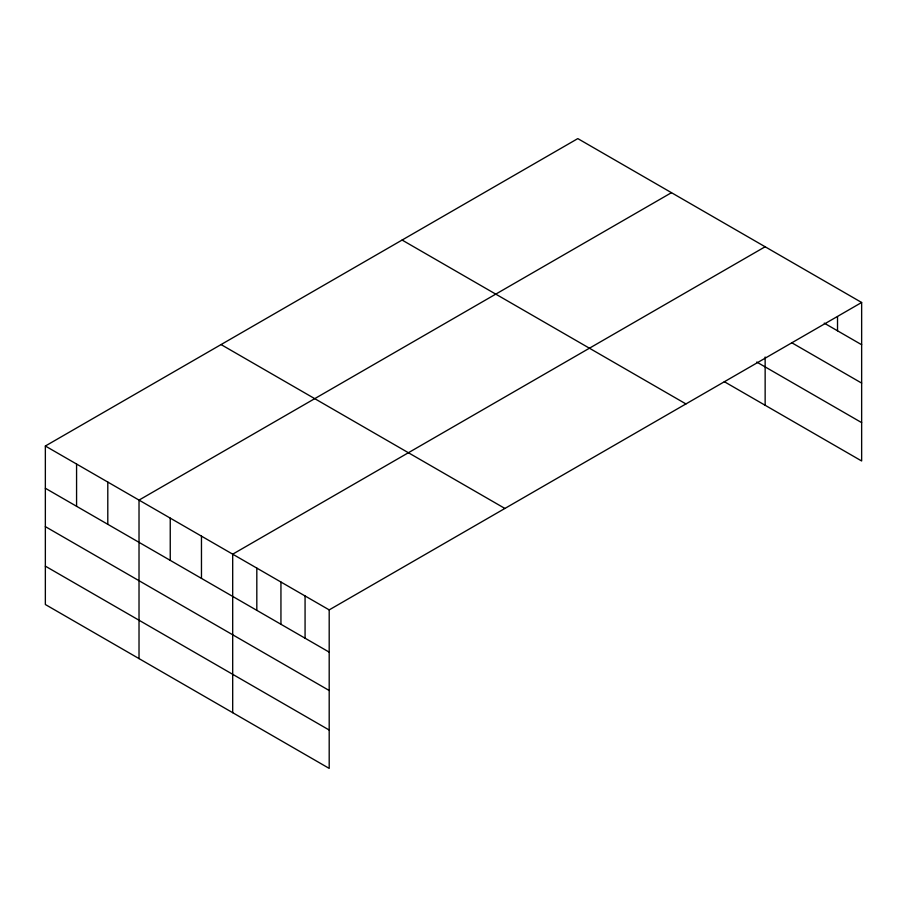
<?xml version="1.0" encoding="UTF-8"?>
<svg xmlns="http://www.w3.org/2000/svg" width="907" height="907" viewBox="0 0 907 907"><rect width="100%" height="100%" fill="white"/><g stroke="black" fill="none" stroke-linecap="round" stroke-linejoin="round"><path stroke-width="1.36" d="M861.65 302.485L329.196 609.889L329.196 768.399L45.35 604.516L45.35 446.017L577.804 138.601L861.65 302.485L861.65 460.983L724.308 381.688M671.475 192.681L139.02 500.097L139.02 658.595M765.145 246.761L232.691 554.177L232.691 712.675M824.248 323.141L861.65 344.728M791.686 342.699L861.65 383.094M756.733 362.052L861.65 422.617M402.096 240.049L685.941 403.932M221.059 344.569L504.904 508.453M45.35 446.017L329.196 609.889M45.35 488.261L329.196 652.133M45.35 526.627L329.196 690.499M45.35 566.149L329.196 730.033M837.524 316.713L837.524 330.794M765.145 357.018L765.145 405.27M305.069 595.967L305.069 638.211M280.943 582.033L280.943 624.277M256.817 568.099L256.817 610.354M201.467 536.15L201.467 578.394M170.244 518.124L170.244 560.367M107.797 482.07L107.797 524.314M76.573 464.044L76.573 506.287"/></g></svg>
